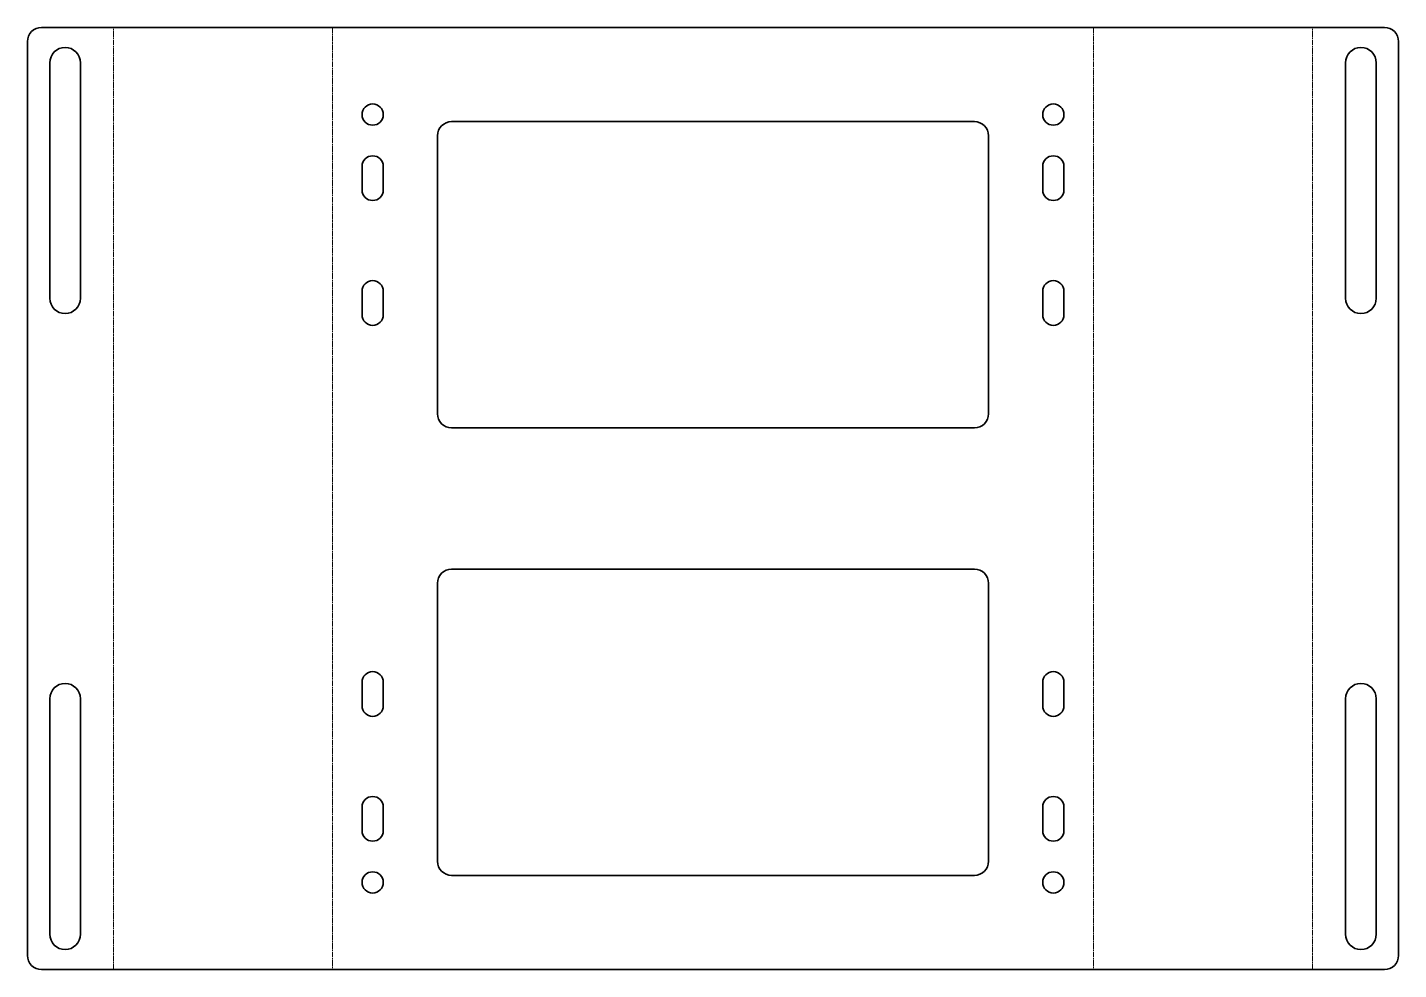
# Model space of a CAD drawing. Header units: millimetres. Extents: x 0 to 582, y 0 to 400.
import ezdxf

# ---------------------------------------------------------------- set-up
doc = ezdxf.new("R2010")
doc.units = ezdxf.units.MM
doc.linetypes.add('Chain', pattern=[13.68, 9.12, -1.14, 2.28, -1.14])
doc.layers.add('SIMUMAK Bend Centerline (ISO)', color=7, linetype='Chain', lineweight=9)
doc.layers.add('SIMUMAK Visible (ISO)', color=7, linetype='Continuous', lineweight=35)

# ---------------------------------------------------------------- blocks, each defined once
blk = doc.blocks.new('SIL-V025-PEANA001_Sheet_VIEW1')
at = {"layer": 'SIMUMAK Bend Centerline (ISO)', "ltscale": 0.263158}
for p, q in [((-254.57, -200), (-254.57, 200)), ((-161.52, 200), (-161.52, -200)), ((161.52, 200), (161.52, -200)), ((254.57, -200), (254.57, 200))]:
    blk.add_line(p, q, dxfattribs=at)
at = {"layer": 'SIMUMAK Visible (ISO)'}
for p, q in [((285.1, 200), (-285.1, 200)), ((-291.1, 194), (-291.1, -194)), ((291.1, 194), (291.1, -194)), ((-281.6, 85), (-281.6, 185)), ((-268.6, 185), (-268.6, 85)), ((268.6, 85), (268.6, 185)), ((281.6, 185), (281.6, 85)), ((-111, 160), (111, 160)), ((-117, 36), (-117, 154)), ((117, 154), (117, 36)), ((-149, 131), (-149, 141)), ((-140, 141), (-140, 131)), ((140, 131), (140, 141)), ((149, 141), (149, 131)), ((-149, 78), (-149, 88)), ((-140, 88), (-140, 78)), ((140, 78), (140, 88)), ((149, 88), (149, 78)), ((111, 30), (-111, 30)), ((-111, -30), (111, -30)), ((-117, -154), (-117, -36)), ((117, -36), (117, -154)), ((-149, -88), (-149, -78)), ((-140, -78), (-140, -88)), ((140, -88), (140, -78)), ((149, -78), (149, -88)), ((-281.6, -185), (-281.6, -85)), ((-268.6, -85), (-268.6, -185)), ((268.6, -185), (268.6, -85)), ((281.6, -85), (281.6, -185)), ((-149, -141), (-149, -131)), ((-140, -131), (-140, -141)), ((140, -141), (140, -131)), ((149, -131), (149, -141)), ((111, -160), (-111, -160)), ((285.1, -200), (-285.1, -200))]:
    blk.add_line(p, q, dxfattribs=at)
for centre in [(-144.5, 163), (144.5, 163), (-144.5, -163), (144.5, -163)]:
    blk.add_circle(centre, 4.5, dxfattribs=at)
at = {"layer": 'SIMUMAK Visible (ISO)', "extrusion": (0, 0, -1)}
for centre, radius, start, end in [((285.1, 194), 6, 0, 90), ((-285.1, 194), 6, 90, 180), ((275.1, 185), 6.5, 0, 180), ((-275.1, 185), 6.5, 360, 180), ((111, 154), 6, 0, 90), ((-111, 154), 6, 90, 180), ((-144.5, 141), 4.5, 0, 180), ((144.5, 141), 4.5, 0, 180), ((144.5, 131), 4.5, 180, 0), ((-144.5, 131), 4.5, 180, 0), ((144.5, 88), 4.5, 0, 180), ((-144.5, 88), 4.5, 0, 180), ((275.1, 85), 6.5, 180, 0), ((-275.1, 85), 6.5, 180, 360), ((144.5, 78), 4.5, 180, 0), ((-144.5, 78), 4.5, 180, 0), ((111, 36), 6, 270, 0), ((-111, 36), 6, 180, 270), ((111, -36), 6, 0, 90), ((-111, -36), 6, 90, 180), ((144.5, -78), 4.5, 0, 180), ((-144.5, -78), 4.5, 0, 180), ((275.1, -85), 6.5, 0, 180), ((-275.1, -85), 6.5, 0, 180), ((144.5, -88), 4.5, 180, 0), ((-144.5, -88), 4.5, 180, 0), ((144.5, -131), 4.5, 360, 180), ((-144.5, -131), 4.5, 0, 180), ((144.5, -141), 4.5, 180, 360), ((-144.5, -141), 4.5, 180, 0), ((111, -154), 6, 270, 360), ((-111, -154), 6, 180, 270), ((275.1, -185), 6.5, 180, 0), ((-275.1, -185), 6.5, 180, 0), ((285.1, -194), 6, 270, 360), ((-285.1, -194), 6, 180, 270)]:
    blk.add_arc(centre, radius, start, end, dxfattribs=at)

msp = doc.modelspace()

# ---------------------------------------------------------------- block references
msp.add_blockref('SIL-V025-PEANA001_Sheet_VIEW1', (291.1, 200))

doc.saveas('drawing.dxf')
